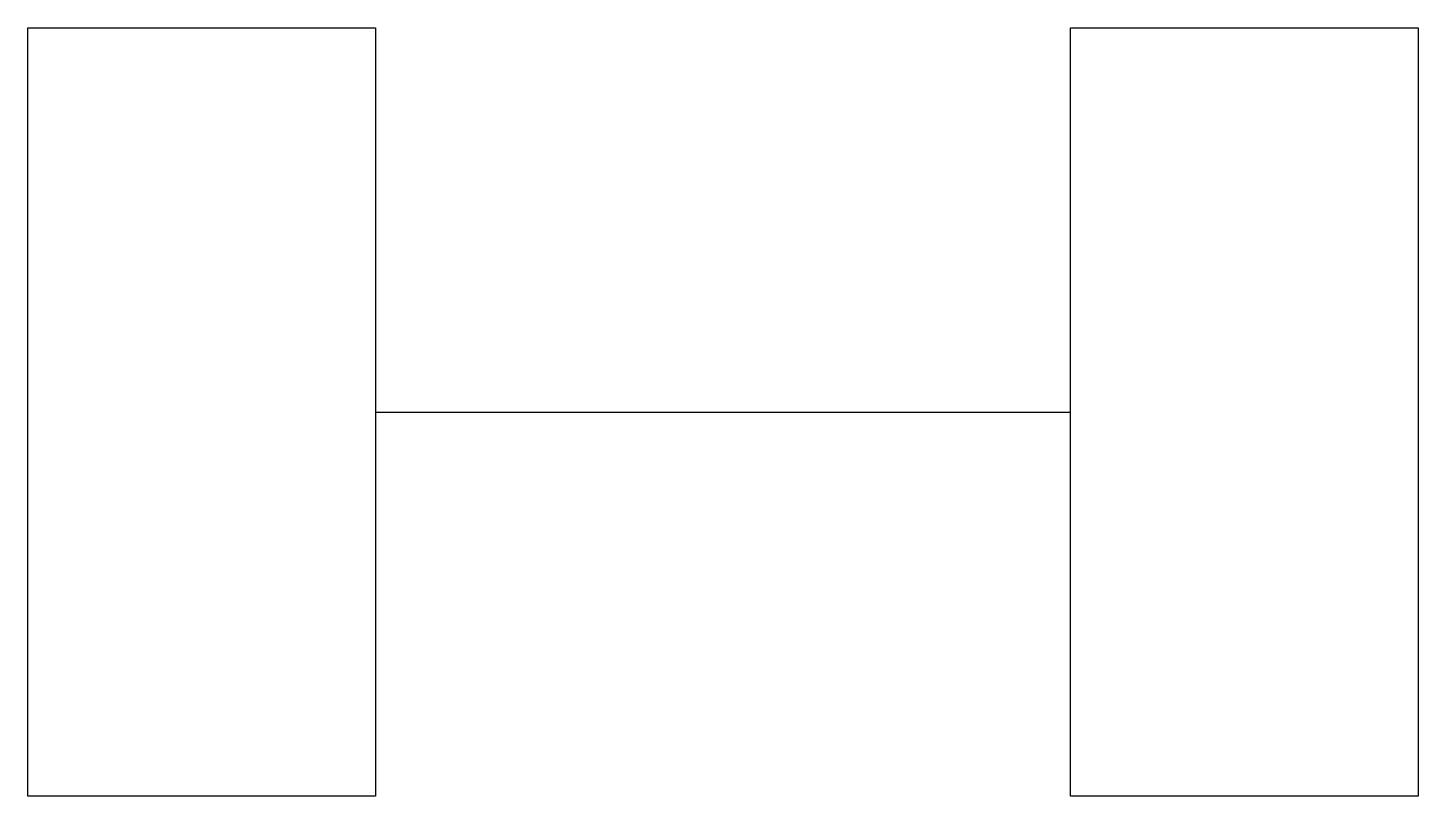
# Model space of a CAD drawing. Header units: millimetres. Extents: x -4.83 to 4.83, y -2.67 to 2.67.
import ezdxf

# ---------------------------------------------------------------- set-up
doc = ezdxf.new("R2010")
doc.units = ezdxf.units.MM
doc.layers.get('0').update_dxf_attribs({"linetype": 'CONTINUOUS'})

msp = doc.modelspace()

# ---------------------------------------------------------------- linework, layer by layer
msp.add_line((-2.413, 0), (2.413, 0))
for points in [[(-4.826, -2.667), (-4.826, 2.667), (-2.413, 2.667), (-2.413, -2.667)], [(4.826, 2.667), (4.826, -2.667), (2.413, -2.667), (2.413, 2.667)]]:
    msp.add_lwpolyline(points, close=True)

doc.saveas('drawing.dxf')
